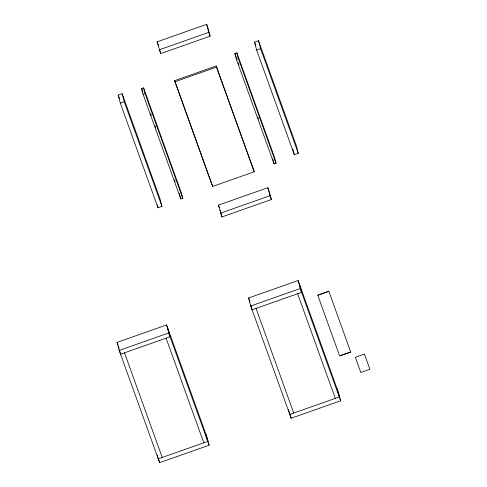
<?xml version="1.0" encoding="UTF-8"?>
<svg xmlns="http://www.w3.org/2000/svg" width="487" height="487" viewBox="0 0 487 487"><rect width="100%" height="100%" fill="white"/><g stroke="black" fill="none" stroke-linecap="round" stroke-linejoin="round"><path stroke-width="0.73" d="M157.173 41.785L206.671 24.35L208.04 28.143L210.147 36.172L160.643 53.607L157.173 41.785L158.537 45.577M159.279 49.814L208.777 32.379L206.671 24.35M254.537 42.065L258.5 40.671L296.187 145.327L298.294 153.356L294.337 154.75L256.643 50.094L254.537 42.065L255.821 45.626M234.88 53.515L236.865 52.815L274.552 157.471L276.056 163.206L274.078 163.9L236.384 59.25L234.88 53.515L236.42 57.789M118.201 95.099L122.158 93.705L159.852 198.355L161.958 206.385L157.995 207.779L120.307 103.128L118.201 95.099L119.479 98.66M141.595 88.604L143.58 87.904L181.267 192.56L182.771 198.294L180.793 198.988L143.099 94.338L141.595 88.604L142.88 92.165M256.643 50.094L260.606 48.7L258.5 40.671M174.626 80.635L216.204 65.989L253.897 170.645L254.196 171.789L212.618 186.436L174.626 80.635L212.618 186.436M236.384 59.25L238.368 58.55L236.865 52.815M174.924 81.779L216.508 67.139L216.204 65.989M143.099 94.338L145.083 93.638L143.58 87.904M120.307 103.128L124.264 101.734L122.158 93.705M218.432 205.118L267.929 187.684L271.405 199.506L221.902 216.94L218.432 205.118L219.339 207.645M220.538 213.148L270.035 195.713L267.929 187.684M117.093 342.385L166.591 324.951L207.012 437.186L209.118 445.215L159.62 462.65L119.199 350.415L117.093 342.385L118 344.912M248.613 297.959L298.117 280.524L338.538 392.759L340.644 400.789L291.147 418.223L250.72 305.988L248.613 297.959L249.983 301.751M119.199 350.415L168.697 332.98L166.591 324.951M250.72 305.988L300.223 288.554L298.117 280.524M317.755 295.183L328.841 291.281L350.719 352.064L339.634 355.967L317.786 295.299L328.841 291.281M340.297 355.607L350.719 352.064M260.606 48.7L298.294 153.356M238.368 58.55L276.056 163.206M238.216 62.768L238.983 64.905M257.702 116.874L258.469 119.011M270.035 195.713L271.405 199.506M208.777 32.379L210.147 36.172M300.223 288.554L340.644 400.789M216.508 67.139L254.196 171.789M297.63 293.74L335.318 398.39M256.046 308.381L293.74 413.037M145.083 93.638L182.771 198.294M150.568 113.52L151.341 115.656M154.933 125.622L155.7 127.758M174.419 179.727L175.186 181.864M124.264 101.734L161.958 206.385M168.697 332.98L209.118 445.215M166.104 338.167L203.797 442.817M124.52 352.813L162.214 457.463M292.803 148.906L294.337 154.75M337.174 388.967L339.281 396.996L289.777 414.431L288.438 409.323M272.763 158.884L274.078 163.9M299.481 284.317L301.587 292.346L252.089 309.781L250.939 305.398M290.185 414.571L291.147 418.223M220.179 210.372L221.902 216.94M159.876 50.685L160.643 53.607M179.289 193.254L180.793 198.988M157.228 204.857L157.995 207.779M205.648 433.393L207.754 441.423L158.251 458.857L157.295 455.211M167.96 328.743L170.066 336.773L120.563 354.207L119.412 349.824M158.853 459.728L159.62 462.65M118.457 346.178L119.029 348.369M364.446 354.122L355.34 357.33L360.8 372.5L369.907 369.292L364.446 354.122"/></g></svg>
